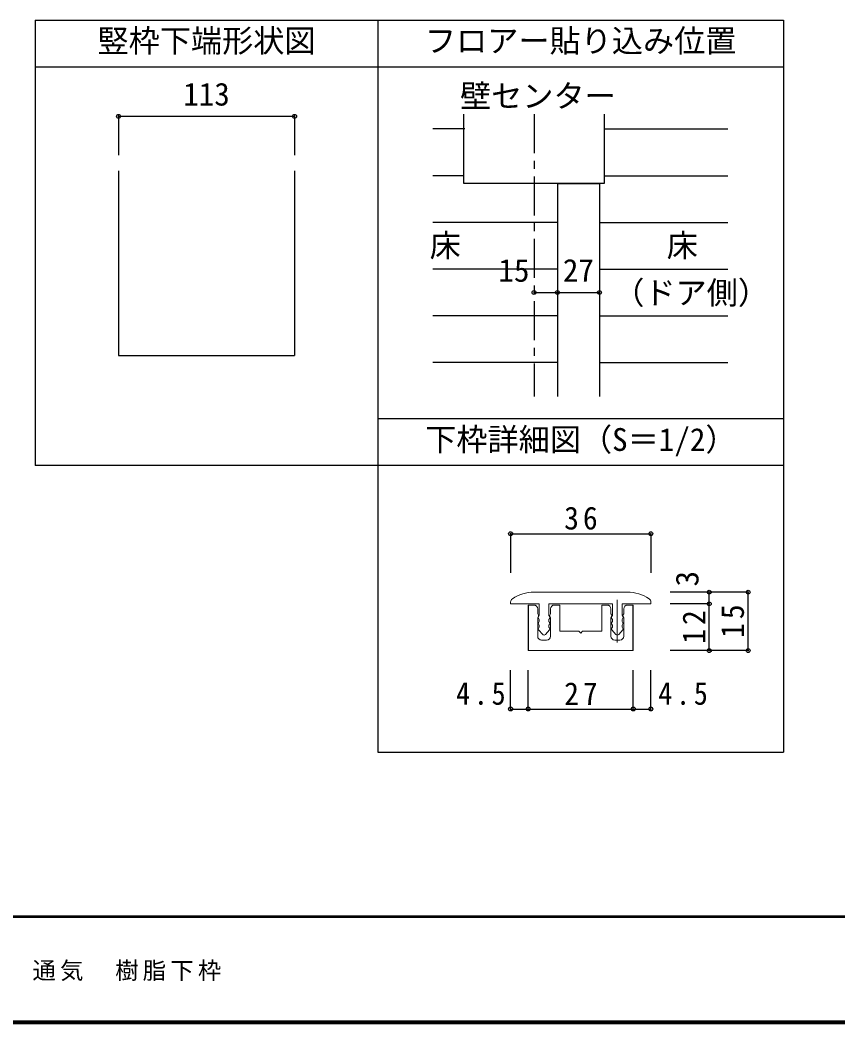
# Model space of a CAD drawing. Units: millimetres at full size, sheet at 1:5, with parts at other scales. Extents: x -973 to 977, y -718 to 696.
# Drawn here: x -528 to -3, y -701 to -56 of the extents above; entities that cross this region are included whole.
import ezdxf
from ezdxf.enums import TextEntityAlignment as Align

# ---------------------------------------------------------------- set-up
doc = ezdxf.new("R2010")
doc.units = ezdxf.units.MM
doc.header["$LTSCALE"] = 5
doc.header["$PDMODE"] = 32
doc.header["$PDSIZE"] = 2.5
doc.linetypes.add('CHAIN1', pattern=[8, 5, -1, 1, -1])
for name, color, linetype in [('0-1_通り芯', 4, 'CHAIN1'), ('0-3_仕上げ', 7, 'Continuous'), ('0-4_枠', 3, 'Continuous'), ('0-A_文字', 3, 'Continuous'), ('0-B_寸法', 7, 'Continuous'), ('1-B_寸法', 7, 'Continuous'), ('F-1_枠', 6, 'Continuous'), ('F-A_文字', 7, 'Continuous')]:
    doc.layers.add(name, color=color, linetype=linetype)
doc.layers.add('1-7_金物', color=7, linetype='Continuous', lineweight=18)
doc.styles.add('ＭＳ ゴシック', font='')
doc.styles.get('ＭＳ ゴシック').set_extended_font_data('MS Gothic')

msp = doc.modelspace()

# ---------------------------------------------------------------- linework, layer by layer
at = {"layer": '0-1_通り芯'}
msp.add_line((-198.506, -116.931), (-198.506, -298.154), dxfattribs=at)
at = {"layer": '0-3_仕上げ'}
for p, q in [((-243.506, -161.372), (-243.506, -116.931)), ((-153.506, -116.931), (-153.506, -161.372)), ((-153.506, -161.372), (-243.506, -161.372))]:
    msp.add_line(p, q, dxfattribs=at)
at = {"layer": '0-3_仕上げ', "color": 4}
for p, q in [((-243.006, -126.372), (-263.381, -126.372)), ((-153.506, -126.372), (-74.006, -126.372)), ((-243.506, -156.372), (-263.381, -156.372)), ((-153.506, -156.372), (-74.006, -156.372)), ((-183.506, -186.372), (-263.381, -186.372)), ((-156.506, -186.372), (-74.006, -186.372)), ((-183.506, -216.372), (-263.381, -216.372)), ((-156.506, -216.372), (-74.006, -216.372)), ((-183.506, -246.372), (-263.381, -246.372)), ((-156.506, -246.372), (-74.006, -246.372)), ((-183.506, -276.372), (-263.381, -276.372)), ((-156.506, -276.372), (-74.006, -276.372))]:
    msp.add_line(p, q, dxfattribs=at)
at = {"layer": '0-4_枠'}
for p, q in [((-465.222, -153.266), (-465.222, -271.837)), ((-352.222, -153.266), (-352.222, -271.837)), ((-465.222, -271.837), (-352.222, -271.837))]:
    msp.add_line(p, q, dxfattribs=at)
at = {"layer": '0-4_枠', "color": 7}
for p, q in [((-183.506, -161.372), (-183.506, -298.154)), ((-183.506, -161.372), (-156.506, -161.372)), ((-156.506, -161.372), (-156.506, -298.154))]:
    msp.add_line(p, q, dxfattribs=at)
at = {"layer": '0-A_文字'}
for p, q in [((-518.722, -56.5), (-298.722, -56.5)), ((-518.722, -56.5), (-518.722, -342.448)), ((-298.722, -56.5), (-38.347, -56.5)), ((-298.722, -56.5), (-298.722, -342.448)), ((-38.347, -56.5), (-38.347, -526.5)), ((-518.722, -86.5), (-298.722, -86.5)), ((-298.722, -86.5), (-38.347, -86.5)), ((-38.347, -312.448), (-298.722, -312.448)), ((-298.722, -312.448), (-298.722, -526.5)), ((-298.722, -342.448), (-518.722, -342.448)), ((-38.347, -342.448), (-298.722, -342.448)), ((-298.722, -526.5), (-38.347, -526.5))]:
    msp.add_line(p, q, dxfattribs=at)
at = {"layer": '0-B_寸法', "color": 4}
for p, q in [((-465.222, -118.266), (-352.222, -118.266)), ((-465.222, -118.266), (-465.222, -143.266)), ((-352.222, -118.266), (-352.222, -143.266)), ((-198.506, -231.372), (-156.506, -231.372))]:
    msp.add_line(p, q, dxfattribs=at)
at = {"layer": '0-B_寸法'}
for p in [(-465.222, -118.266), (-352.222, -118.266), (-198.506, -231.372), (-183.506, -231.372), (-156.506, -231.372)]:
    msp.add_point(p, dxfattribs=at)
at = {"layer": '1-7_金物'}
for p, q in [((-198.534, -423.703), (-138.534, -423.703)), ((-213.534, -431.203), (-213.534, -429.995)), ((-213.534, -431.203), (-195.159, -431.203)), ((-195.159, -438.703), (-195.159, -431.203)), ((-188.909, -431.203), (-148.159, -431.203)), ((-188.909, -438.703), (-188.909, -431.203)), ((-148.159, -438.703), (-148.159, -431.203)), ((-141.909, -431.203), (-123.534, -431.203)), ((-141.909, -438.703), (-141.909, -431.203)), ((-123.534, -431.203), (-123.534, -429.995)), ((-202.284, -431.953), (-202.284, -461.203)), ((-198.659, -431.953), (-202.284, -431.953)), ((-202.034, -431.953), (-202.034, -461.203)), ((-196.159, -437.578), (-196.159, -434.453)), ((-196.159, -437.578), (-195.641, -438.442)), ((-187.909, -437.578), (-188.428, -438.442)), ((-187.909, -437.578), (-187.909, -434.453)), ((-185.409, -431.953), (-182.034, -431.953)), ((-182.034, -431.953), (-182.034, -448.703)), ((-155.034, -431.953), (-155.034, -448.703)), ((-151.659, -431.953), (-155.034, -431.953)), ((-149.159, -437.578), (-149.159, -434.453)), ((-149.159, -437.578), (-148.641, -438.442)), ((-140.909, -437.578), (-141.428, -438.442)), ((-140.909, -437.578), (-140.909, -434.453)), ((-135.034, -431.953), (-135.034, -461.203)), ((-196.159, -440.078), (-195.641, -439.214)), ((-196.159, -451.953), (-196.159, -440.078)), ((-195.159, -438.703), (-195.678, -439.567)), ((-195.159, -441.203), (-195.678, -440.339)), ((-195.159, -442.453), (-195.678, -443.317)), ((-195.159, -444.953), (-195.678, -444.089)), ((-195.159, -442.453), (-195.159, -441.203)), ((-188.909, -438.703), (-188.391, -439.567)), ((-188.909, -442.453), (-188.391, -443.317)), ((-188.909, -444.953), (-188.391, -444.089)), ((-187.909, -440.078), (-188.428, -439.214)), ((-187.909, -451.953), (-187.909, -440.078)), ((-149.159, -440.078), (-148.641, -439.214)), ((-149.159, -451.953), (-149.159, -440.078)), ((-148.159, -438.703), (-148.678, -439.567)), ((-148.159, -442.453), (-148.678, -443.317)), ((-148.159, -444.953), (-148.678, -444.089)), ((-141.909, -438.703), (-141.391, -439.567)), ((-141.909, -441.203), (-141.391, -440.339)), ((-141.909, -442.453), (-141.909, -441.203)), ((-141.909, -442.453), (-141.391, -443.317)), ((-141.909, -444.953), (-141.391, -444.089)), ((-140.909, -440.078), (-141.428, -439.214)), ((-140.909, -451.953), (-140.909, -440.078)), ((-195.159, -446.203), (-195.678, -447.067)), ((-192.951, -450.803), (-195.584, -447.963)), ((-195.159, -444.953), (-195.159, -446.203)), ((-191.118, -450.803), (-188.484, -447.963)), ((-188.909, -446.203), (-188.909, -444.953)), ((-188.909, -446.203), (-188.391, -447.067)), ((-169.784, -448.703), (-182.034, -448.703)), ((-168.534, -449.953), (-169.784, -448.703)), ((-168.534, -449.953), (-167.284, -448.703)), ((-155.034, -448.703), (-167.284, -448.703)), ((-148.159, -446.203), (-148.678, -447.067)), ((-145.951, -450.803), (-148.584, -447.963)), ((-148.159, -446.203), (-148.159, -444.953)), ((-144.118, -450.803), (-141.485, -447.963)), ((-141.909, -444.953), (-141.909, -446.203)), ((-141.909, -446.203), (-141.391, -447.067)), ((-190.409, -454.453), (-193.659, -454.453)), ((-146.659, -454.453), (-143.409, -454.453))]:
    msp.add_line(p, q, dxfattribs=at)
at = {"layer": '1-7_金物', "color": 4}
msp.add_line((-145.034, -428.703), (-145.034, -456.056), dxfattribs=at)
at = {"layer": '1-7_金物'}
for points in [[(-138.409, -431.953), (-134.784, -431.953), (-134.784, -461.203), (-202.284, -461.203)], [(-188.909, -442.453), (-188.909, -441.203), (-188.391, -440.339)], [(-148.159, -442.453), (-148.159, -441.203), (-148.678, -440.339)]]:
    msp.add_lwpolyline(points, dxfattribs=at)
for centre, radius, start, end in [((-198.534, -448.703), 25, 90, 123.74899), ((-138.534, -448.703), 25, 56.25101, 90), ((-211.034, -429.995), 2.5, 123.74899, 180), ((-126.034, -429.995), 2.5, 0, 56.25101), ((-198.659, -434.453), 2.5, 0, 90), ((-185.409, -434.453), 2.5, 90, 180), ((-151.659, -434.453), 2.5, 0, 90), ((-138.409, -434.453), 2.5, 90, 180), ((-195.034, -439.953), 0.75, 149.05365, 210.94635), ((-195.034, -443.703), 0.75, 149.05365, 210.94635), ((-196.284, -438.828), 0.75, 329.05368, 30.94635), ((-187.784, -438.828), 0.75, 149.05365, 210.94632), ((-189.034, -439.953), 0.75, 329.05365, 30.94632), ((-189.034, -443.703), 0.75, 329.05365, 30.94632), ((-148.034, -439.953), 0.75, 149.05366, 210.94634), ((-148.034, -443.703), 0.75, 149.05366, 210.94634), ((-149.284, -438.828), 0.75, 329.05368, 30.94635), ((-140.784, -438.828), 0.75, 149.05365, 210.94632), ((-142.034, -439.953), 0.75, 329.05365, 30.94635), ((-142.034, -443.703), 0.75, 329.05365, 30.94635), ((-195.034, -447.453), 0.75, 149.05362, 222.83826), ((-192.034, -449.953), 1.25, 222.83826, 317.16174), ((-189.034, -447.453), 0.75, 317.16174, 30.94632), ((-148.034, -447.453), 0.75, 149.0537, 222.83827), ((-145.034, -449.953), 1.25, 222.83827, 317.16174), ((-142.034, -447.453), 0.75, 317.16174, 30.94638), ((-193.659, -451.953), 2.5, 180, 270), ((-190.409, -451.953), 2.5, 270, 0), ((-146.659, -451.953), 2.5, 180, 270), ((-143.409, -451.953), 2.5, 270, 0)]:
    msp.add_arc(centre, radius, start, end, dxfattribs=at)
at = {"layer": '1-B_寸法', "color": 4}
for p, q in [((-213.534, -386.203), (-123.534, -386.203)), ((-213.534, -386.203), (-213.534, -411.203)), ((-123.534, -386.203), (-123.534, -411.203)), ((-61.034, -423.703), (-111.034, -423.703)), ((-86.034, -431.203), (-86.034, -423.703)), ((-61.034, -461.203), (-61.034, -423.703)), ((-86.034, -431.203), (-111.034, -431.203)), ((-86.034, -461.203), (-86.034, -431.203)), ((-61.034, -461.203), (-111.034, -461.203)), ((-213.534, -498.703), (-213.534, -473.703)), ((-202.284, -498.703), (-202.284, -473.703)), ((-134.784, -498.703), (-134.784, -473.703)), ((-123.534, -498.703), (-123.534, -473.703)), ((-213.534, -498.703), (-202.284, -498.703)), ((-202.284, -498.703), (-134.784, -498.703)), ((-134.784, -498.703), (-123.534, -498.703))]:
    msp.add_line(p, q, dxfattribs=at)
at = {"layer": '1-B_寸法'}
for p in [(-213.534, -386.203), (-123.534, -386.203), (-86.034, -423.703), (-61.034, -423.703), (-86.034, -431.203), (-86.034, -461.203), (-61.034, -461.203), (-213.534, -498.703), (-202.284, -498.703), (-134.784, -498.703), (-123.534, -498.703)]:
    msp.add_point(p, dxfattribs=at)
at = {"layer": 'F-1_枠'}
for p, q in [((976.653, -631.667), (-973.347, -631.667)), ((976.653, -632.5), (-973.347, -632.5)), ((976.653, -699.167), (-973.347, -699.167)), ((976.653, -700), (-973.347, -700)), ((976.653, -700.833), (-973.347, -700.833))]:
    msp.add_line(p, q, dxfattribs=at)

# ---------------------------------------------------------------- texts
at = {"layer": '0-A_文字', "color": 7, "style": 'ＭＳ ゴシック'}
for s, p in [('竪枠下端形状図', (-478.722, -81.5)), ('フロアー貼り込み位置', (-268.534, -81.5)), ('壁センター', (-246.006, -116.931)), ('床', (-265.512, -212.859)), ('床', (-113.323, -212.859)), ('（ドア側）', (-147.653, -243.234)), ('下枠詳細図（S＝1/2）', (-268.37, -337.448))]:
    msp.add_text(s, height=14.66, dxfattribs=at).set_placement(p, align=Align.BOTTOM_LEFT)
at = {"layer": '0-B_寸法', "style": 'ＭＳ ゴシック'}
for s, p in [('113', (-423.722, -115.766)), ('15', (-221.372, -228.872)), ('27', (-180.006, -228.872))]:
    msp.add_text(s, height=14.66, dxfattribs=at).set_placement(p, align=Align.BOTTOM_LEFT)
at = {"layer": '1-B_寸法', "style": 'ＭＳ ゴシック'}
msp.add_text('3', height=14.66, rotation=90, dxfattribs=at).set_placement((-88.534, -420.07), align=Align.BOTTOM_LEFT)
at = {"layer": '1-B_寸法', "char_height": 14.66, "attachment_point": 7, "style": 'ＭＳ ゴシック'}
for s, insert in [('\\T1.27;\\W0.95;36', (-179.159, -383.703)), ('\\T1.27;\\W0.9;4.5', (-248.517, -496.203)), ('\\T1.27;\\W0.95;27', (-179.159, -496.203)), ('\\T1.27;\\W0.9;4.5', (-118.713, -496.203))]:
    msp.add_mtext(s, dxfattribs=dict(at, insert=insert))
at = {"layer": '1-B_寸法', "char_height": 14.66, "attachment_point": 7, "rotation": 90, "style": 'ＭＳ ゴシック'}
for s, insert in [('\\T1.27;\\W0.95;12', (-88.534, -456.828)), ('\\T1.27;\\W0.95;15', (-63.534, -453.078))]:
    msp.add_mtext(s, dxfattribs=dict(at, insert=insert))
at = {"layer": 'F-A_文字', "insert": (-847.938, -673.333), "char_height": 11, "attachment_point": 7, "style": 'ＭＳ ゴシック'}
msp.add_mtext('\\T1.18;ドレタス\u3000シングルドア\u3000固定枠113巾\u3000通気\u3000樹脂下枠', dxfattribs=at)

doc.saveas('drawing.dxf')
